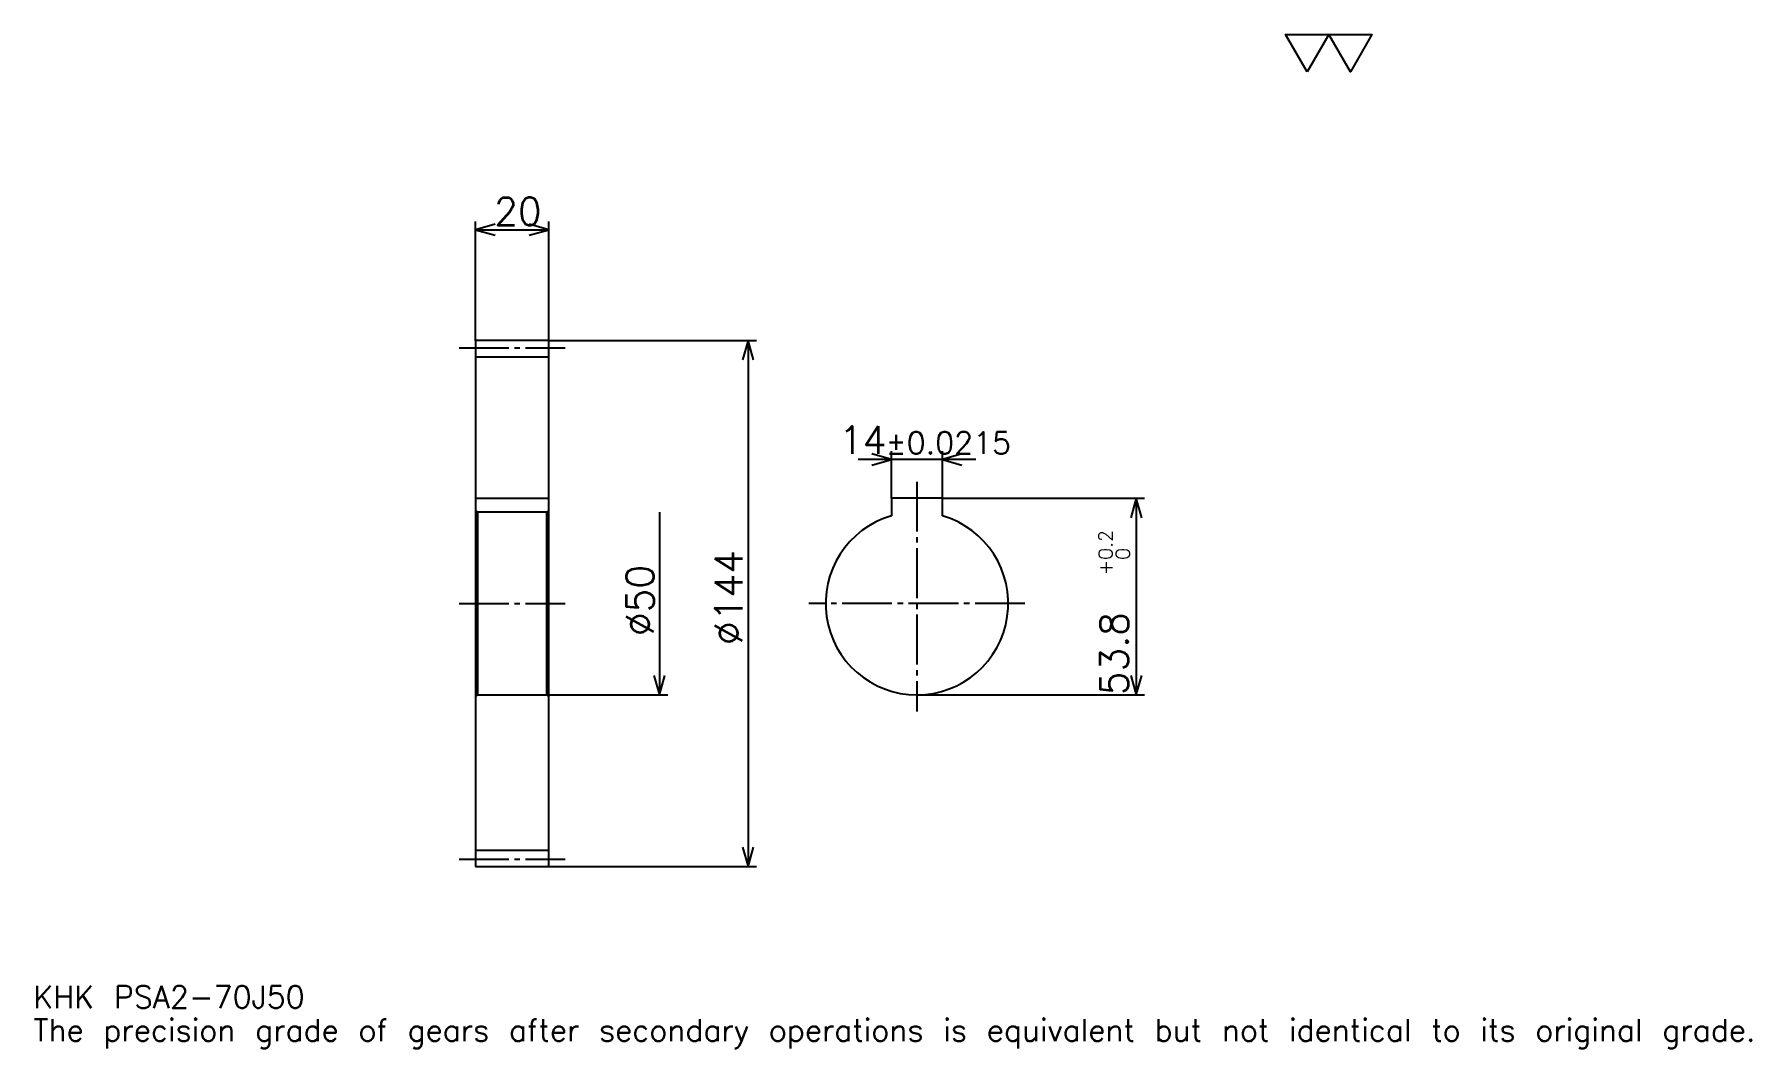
# Model space of a CAD drawing. Extents: x 15 to 486, y 6 to 283.
import ezdxf

# ---------------------------------------------------------------- set-up
doc = ezdxf.new("R2010")
doc.units = 0
doc.linetypes.add('DASHDOT', pattern=[18.195651, 13.646739, -1.516304, 1.516304, -1.516304])
doc.layers.get('0').update_dxf_attribs({"linetype": 'CONTINUOUS'})
doc.layers.add('DASHDOT', color=6, linetype='DASHDOT')
doc.styles.add('KANJI', font='TXT', dxfattribs={"bigfont": 'BIGFONT'})

msp = doc.modelspace()

# ---------------------------------------------------------------- linework, layer by layer
at = {"color": 5}
for p, q in [((136.244568, 199.394028), (136.244568, 231.994568)), ((156.244568, 199.394028), (156.244568, 231.994568)), ((136.244568, 229.720123), (156.244568, 229.720123)), ((136.244568, 199.294037), (136.244568, 199.394028)), ((156.144562, 199.394028), (156.244568, 199.394028)), ((156.244568, 199.394028), (213.105988, 199.394028)), ((156.244568, 199.294037), (156.244568, 199.394028)), ((210.831528, 199.394028), (210.831528, 55.394028)), ((273.157593, 166.808167), (240.96196, 166.808167)), ((250.059784, 156.194031), (250.059784, 169.082611)), ((264.059784, 156.194031), (264.059784, 169.082611)), ((264.059784, 156.194031), (319.404907, 156.194031)), ((317.130432, 156.194031), (317.130432, 102.394028)), ((186.570648, 152.394028), (186.570648, 102.394028)), ((156.244568, 102.394028), (188.845108, 102.394028)), ((257.059784, 102.394028), (319.404907, 102.394028)), ((156.144562, 55.394028), (156.244568, 55.394028)), ((156.244568, 55.394028), (213.105988, 55.394028))]:
    msp.add_line(p, q, dxfattribs=at)
at = {"color": 4}
for p, q in [((136.244568, 194.894028), (156.244568, 194.894028)), ((136.244568, 156.194031), (156.244568, 156.194031)), ((156.244568, 152.894028), (155.744568, 152.394028)), ((136.244568, 101.894028), (136.744568, 102.394028)), ((156.244568, 101.894028), (155.744568, 102.394028)), ((136.244568, 59.894028), (156.244568, 59.894028))]:
    msp.add_line(p, q, dxfattribs=at)
at = {"color": 7}
msp.add_lwpolyline([(363.913055, 272.934784), (357.999481, 283.184998), (381.653809, 283.184998), (375.740234, 272.934784), (369.82663, 283.184998), (363.913055, 272.934784)], dxfattribs=at)
at = {"color": 5}
for points in [[(141.551636, 231.23642), (136.244568, 229.720123), (141.551636, 228.203812)], [(150.9375, 228.203812), (156.244568, 229.720123), (150.9375, 231.23642)], [(212.347839, 194.08696), (210.831528, 199.394028), (209.315216, 194.08696)], [(244.752716, 165.291855), (250.059784, 166.808167), (244.752716, 168.324463)], [(269.366852, 168.324463), (264.059784, 166.808167), (269.366852, 165.291855)], [(318.646729, 150.886963), (317.130432, 156.194031), (315.614136, 150.886963)], [(185.054352, 107.701096), (186.570648, 102.394028), (188.08696, 107.701096)], [(315.614136, 107.701096), (317.130432, 102.394028), (318.646729, 107.701096)], [(209.315216, 60.701096), (210.831528, 55.394028), (212.347839, 60.701096)]]:
    msp.add_lwpolyline(points, dxfattribs=at)
at = {"color": 4}
for points in [[(136.244568, 101.894028), (136.244568, 55.494026), (136.344574, 55.394028), (156.144562, 55.394028), (156.244568, 55.494026), (156.244568, 199.294037), (156.144562, 199.394028), (136.344574, 199.394028), (136.244568, 199.294037), (136.244568, 101.894028)], [(264.059784, 151.394028), (264.059784, 156.194031), (250.059784, 156.194031), (250.059784, 151.394028)], [(136.244568, 152.894028), (136.744568, 152.394028), (136.744568, 102.394028), (155.744568, 102.394028), (155.744568, 152.394028), (136.744568, 152.394028)]]:
    msp.add_lwpolyline(points, dxfattribs=at)
msp.add_arc((257.059784, 127.394028), 25, 106.26020456, 73.73979544, dxfattribs=at)
at = {"layer": 'DASHDOT', "color": 7}
for p, q in [((131.695648, 197.394028), (160.793488, 197.394028)), ((257.059784, 160.742935), (257.059784, 97.845116)), ((131.695648, 127.394028), (160.793488, 127.394028)), ((286.608704, 127.394028), (227.510864, 127.394028)), ((131.695648, 57.394028), (160.793488, 57.394028))]:
    msp.add_line(p, q, dxfattribs=at)

# ---------------------------------------------------------------- texts
at = {"color": 7, "style": 'KANJI'}
for s, height, p in [('20', 7.581522, (141.316574, 230.933167)), ('14', 7.581522, (235.723877, 168.324463)), ('%%p0.0215', 6.065217, (248.535721, 168.324463)), ('KHK PSA2-70J50', 6.065217, (15.163043, 16.679348)), ('The precision grade of gears after secondary operations is equivalent but not identical to its original grade.', 6.065217, (15.163043, 7.581522))]:
    msp.add_text(s, height=height, dxfattribs=at).set_placement(p)
for s, height, p in [('0.2', 3.790761, (310.610321, 139.35788)), ('%%c144', 7.581522, (209.315216, 116.021744)), ('0', 3.790761, (315.310852, 139.35788)), ('%%c50', 7.581522, (185.054352, 118.485741)), ('+', 3.790761, (310.610321, 135.112213)), ('53.8', 7.581522, (314.855957, 102.296387))]:
    msp.add_text(s, height=height, rotation=90, dxfattribs=at).set_placement(p)

doc.saveas('drawing.dxf')
